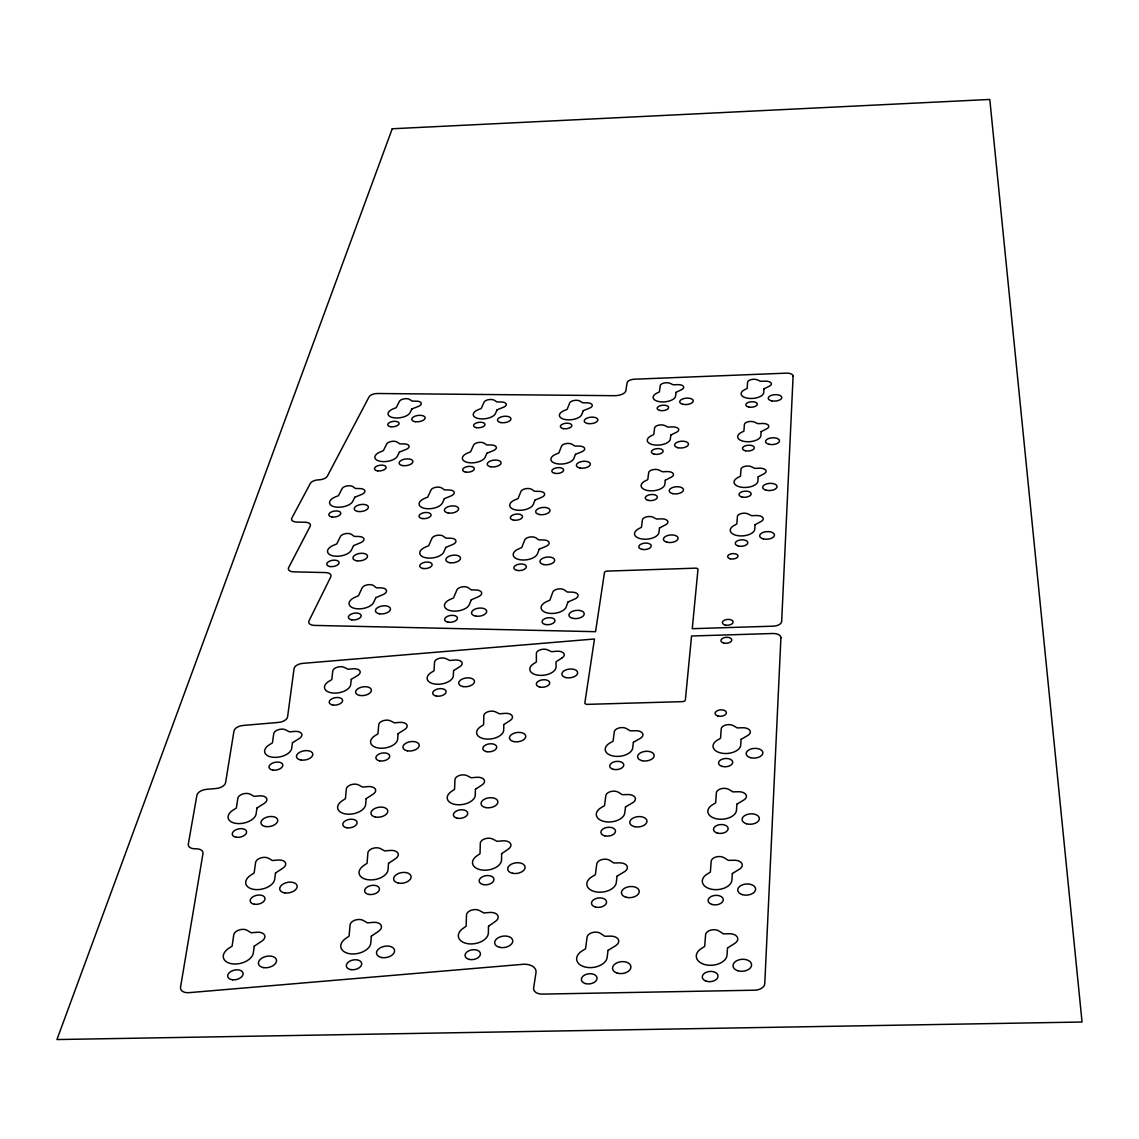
<?xml version="1.0" encoding="UTF-8"?>
<svg xmlns="http://www.w3.org/2000/svg" width="1139" height="1139" viewBox="0 0 1139 1139"><rect width="100%" height="100%" fill="white"/><g stroke="black" fill="none" stroke-linecap="round" stroke-linejoin="round"><path stroke-width="1.5" d="M501.63 853.695L501.53 859.959A14.608 8.799 -8.5 0 1 481.27 869.925A14.608 8.799 -8.5 0 1 476.956 855.802L480.017 853.709L480.316 843.116A7.361 4.385 -8.4 0 1 485.1 838.76A7.361 4.385 -8.4 0 1 492.931 839.158L497.06 841.337L502.555 840.867A8.4 5.026 -8.2 0 1 510.357 843.344A8.4 5.026 -8.2 0 1 508.307 849.096L501.63 853.695M503.808 724.603L503.709 730.071A13.64 7.688 -7.9 0 1 484.801 738.884A13.64 7.688 -7.9 0 1 480.743 726.582L483.591 724.731L483.847 715.477A6.877 3.844 -7.8 0 1 488.332 711.647A6.877 3.844 -7.8 0 1 495.65 711.946L499.523 713.826L504.662 713.384A7.845 4.399 -7.6 0 1 511.952 715.506A7.845 4.399 -7.6 0 1 510.044 720.546L503.808 724.603M488.517 926.263L488.36 932.998A15.149 9.454 -9.1 0 1 467.317 943.619A15.149 9.454 -9.1 0 1 462.947 928.442L466.136 926.206L466.52 914.831A7.617 4.713 -9 0 1 471.503 910.161A7.617 4.713 -9 0 1 479.604 910.616L483.876 912.965L489.556 912.481A8.713 5.396 -8.7 0 1 497.615 915.172A8.713 5.396 -8.7 0 1 495.465 921.351L488.517 926.263M475.419 789.313L475.248 795.164A14.124 8.215 -8.6 0 1 455.572 804.533A14.124 8.215 -8.6 0 1 451.585 791.349L454.561 789.384L454.974 779.489A7.105 4.1 -8.5 0 1 459.658 775.388A7.105 4.1 -8.5 0 1 467.218 775.744L471.176 777.766L476.486 777.311A8.115 4.698 -8.3 0 1 483.975 779.603A8.115 4.698 -8.3 0 1 481.925 784.999L475.419 789.313M453.578 670.586L453.35 675.726A13.227 7.204 -8.3 0 1 434.856 684.055A13.227 7.204 -8.3 0 1 431.254 672.508L434.059 670.757L434.557 662.058A6.663 3.602 -8.2 0 1 438.985 658.442A6.663 3.602 -8.2 0 1 446.047 658.698L449.734 660.463L454.703 660.036A7.617 4.129 -8.1 0 1 461.694 662.015A7.617 4.129 -8.1 0 1 459.715 666.756L453.578 670.586M780.913 637.712L764.782 983.626A9.781 6.364 -4 0 1 754.701 990.204L542.278 994.119A9.767 6.293 -8.2 0 1 533.636 987.869L536.028 972.393A13.383 8.543 -8.5 0 0 522.644 964.334L189.017 992.667A9.724 5.951 -14 0 1 180.531 987.257L202.984 853.495A9.084 5.239 -12.7 0 0 195.951 848.797L195.139 848.797A9.041 5.182 -12.6 0 1 188.305 844.113L196.919 795.179A8.799 4.926 -12.1 0 1 206.415 789.355L216.168 788.515A8.742 4.883 -11.8 0 0 225.579 782.707L233.979 730.939A8.486 4.627 -11.1 0 1 243.091 725.458L278.599 722.411A8.429 4.599 -10.6 0 0 287.569 716.958L294.076 668.536A8.201 4.371 -10 0 1 302.746 663.368L594.473 638.993L584.862 702.848A2.805 1.566 -6.4 0 0 587.397 704.358L682.418 701.638A2.819 1.58 -5 0 0 685.365 699.972L691.544 636.003L772.954 633.498A8.201 4.471 -3.7 0 1 780.913 637.712M793.1 376.126L781.667 621.495A8.13 4.385 -3.7 0 1 773.324 626.165L692.256 628.685L697.979 569.457A2.62 1.367 -4.8 0 0 695.502 568.162L607.272 571.095A2.605 1.353 -5.9 0 0 604.467 572.547L595.569 631.689L314.478 625.411A7.973 4.143 -9.6 0 1 308.982 620.912L330.794 576.79A7.774 3.944 -9.3 0 0 325.398 572.561L293.862 571.878A7.731 3.887 -9.5 0 1 288.594 567.678L310.207 526.19A7.532 3.702 -9.2 0 0 305.038 522.232L296.909 522.089A7.503 3.659 -9.2 0 1 291.798 518.145L310.377 483.363A7.332 3.517 -8.9 0 1 318.45 479.846L319.119 479.804A7.304 3.488 -8.8 0 0 327.277 476.287L369.15 396.728A6.948 3.175 -7.9 0 1 377.536 393.51L614.391 395.689A9.696 4.513 -5.5 0 0 625.852 390.819L627.091 382.761A6.991 3.246 -5.3 0 1 634.508 379.202L786.28 373.151A7.005 3.26 -3.7 0 1 793.1 376.126M727.494 948.018L727.038 955.023A15.419 9.881 -4.8 0 1 705.141 964.662A15.419 9.881 -4.8 0 1 701.353 948.531L704.699 946.424L705.596 934.606A7.759 4.926 -4.8 0 1 710.893 930.079A7.759 4.926 -4.8 0 1 719.122 931.104L723.365 933.838L729.188 933.724A8.87 5.652 -4.5 0 1 737.275 937.07A8.87 5.652 -4.5 0 1 734.797 943.363L727.494 948.018M732.349 873.542L731.921 880.063A14.864 9.197 -4.7 0 1 710.821 889.089A14.864 9.197 -4.7 0 1 707.134 874.111L710.352 872.132L711.192 861.141A7.489 4.584 -4.6 0 1 716.289 856.912A7.489 4.584 -4.6 0 1 724.233 857.824L728.319 860.372L733.943 860.244A8.557 5.254 -4.4 0 1 741.76 863.334A8.557 5.254 -4.4 0 1 739.382 869.199L732.349 873.542M736.876 804.162L736.477 810.242A14.366 8.571 -4.5 0 1 716.104 818.727A14.366 8.571 -4.5 0 1 712.516 804.775L715.619 802.91L716.388 792.659A7.233 4.271 -4.5 0 1 721.314 788.701A7.233 4.271 -4.5 0 1 728.988 789.526L732.947 791.89L738.385 791.747A8.272 4.898 -4.3 0 1 745.945 794.609A8.272 4.898 -4.3 0 1 743.653 800.091L736.876 804.162M741.09 739.382L740.72 745.063A13.882 8.016 -4.4 0 1 721.044 753.05A13.882 8.016 -4.4 0 1 717.527 740.023L720.531 738.271L721.258 728.675A6.991 4.001 -4.4 0 1 726.013 724.959A6.991 4.001 -4.4 0 1 733.431 725.714L737.275 727.906L742.528 727.764A8.001 4.584 -4.2 0 1 749.846 730.412A8.001 4.584 -4.2 0 1 747.64 735.552L741.09 739.382M755.086 524.68L754.787 529.137A12.315 6.293 -4.2 0 1 737.389 535.601A12.315 6.293 -4.2 0 1 734.185 525.406L736.819 523.997L737.403 516.451A6.208 3.146 -4.1 0 1 741.589 513.49A6.208 3.146 -4.1 0 1 748.195 514.016L751.612 515.696L756.282 515.54A7.09 3.602 -4 0 1 762.788 517.562A7.09 3.602 -4 0 1 760.866 521.605L755.086 524.68M758.19 476.842L757.919 481.057A11.96 5.937 -4.1 0 1 741.033 487.179A11.96 5.937 -4.1 0 1 737.887 477.568L740.464 476.244L741.005 469.126A6.037 2.976 -4.1 0 1 745.063 466.307A6.037 2.976 -4.1 0 1 751.484 466.791L754.815 468.371L759.343 468.214A6.891 3.403 -4 0 1 765.679 470.094A6.891 3.403 -4 0 1 763.813 473.924L758.19 476.842M761.137 431.653L760.88 435.639A11.632 5.61 -4.1 0 1 744.465 441.476A11.632 5.61 -4.1 0 1 741.389 432.393L743.895 431.14L744.408 424.406A5.866 2.805 -4.1 0 1 748.351 421.729A5.866 2.805 -4.1 0 1 754.588 422.17L757.834 423.665L762.233 423.494A6.706 3.218 -4 0 1 768.398 425.26A6.706 3.218 -4 0 1 766.604 428.876L761.137 431.653M763.927 388.897L763.685 392.67A11.319 5.311 -4.1 0 1 747.725 398.237A11.319 5.311 -4.1 0 1 744.707 389.652L747.141 388.456L747.625 382.078A5.709 2.662 -4.1 0 1 751.455 379.543A5.709 2.662 -4.1 0 1 757.535 379.942L760.695 381.337L764.981 381.166A6.521 3.047 -3.9 0 1 770.989 382.832A6.521 3.047 -3.9 0 1 769.238 386.263L763.927 388.897M388.527 863.348L388.057 869.641A14.665 8.756 -10.3 0 1 367.356 879.635A14.665 8.756 -10.3 0 1 363.868 865.455L367.029 863.348L367.925 852.712A7.375 4.371 -10.2 0 1 372.951 848.341A7.375 4.371 -10.2 0 1 380.711 848.74L384.683 850.918L390.179 850.449A8.429 5.012 -10 0 1 397.796 852.954A8.429 5.012 -10 0 1 395.418 858.735L388.527 863.348M398.081 733.673L397.668 739.168A13.682 7.66 -9.4 0 1 378.362 748.01A13.682 7.66 -9.4 0 1 375.03 735.652L377.977 733.801L378.76 724.504A6.891 3.83 -9.3 0 1 383.43 720.645A6.891 3.83 -9.3 0 1 390.691 720.959L394.436 722.838L399.561 722.411A7.873 4.385 -9.1 0 1 406.694 724.532A7.873 4.385 -9.1 0 1 404.516 729.601L398.081 733.673M371.328 936.23L370.787 942.992A15.22 9.397 -11.1 0 1 349.26 953.656A15.22 9.397 -11.1 0 1 345.786 938.408L349.075 936.158L350.1 924.74A7.66 4.684 -10.9 0 1 355.34 920.056A7.66 4.684 -10.9 0 1 363.369 920.511L367.47 922.875L373.151 922.391A8.742 5.368 -10.7 0 1 381.01 925.096A8.742 5.368 -10.7 0 1 378.504 931.303L371.328 936.23M366.146 798.667L365.633 804.547A14.166 8.172 -10.2 0 1 345.544 813.944A14.166 8.172 -10.2 0 1 342.326 800.703L345.402 798.724L346.384 788.786A7.133 4.086 -10.1 0 1 351.282 784.671A7.133 4.086 -10.1 0 1 358.757 785.027L362.586 787.063L367.883 786.608A8.144 4.67 -9.9 0 1 375.215 788.914A8.144 4.67 -9.9 0 1 372.866 794.324L366.146 798.667M351.239 679.385L350.712 684.553A13.269 7.176 -9.7 0 1 331.848 692.911A13.269 7.176 -9.7 0 1 328.929 681.307L331.819 679.556L332.802 670.828A6.692 3.588 -9.6 0 1 337.415 667.183A6.692 3.588 -9.6 0 1 344.419 667.454L347.979 669.219L352.948 668.792A7.631 4.1 -9.4 0 1 359.796 670.786A7.631 4.1 -9.4 0 1 357.546 675.541L351.239 679.385M608.027 950.396L607.172 957.372A15.362 9.795 -7.1 0 1 584.919 966.983A15.362 9.795 -7.1 0 1 582.1 950.908L585.531 948.801L587.098 937.027A7.731 4.883 -7 0 1 592.593 932.514A7.731 4.883 -7 0 1 600.694 933.524L604.724 936.258L610.504 936.144A8.841 5.595 -6.7 0 1 618.335 939.49A8.841 5.595 -6.7 0 1 615.516 945.754L608.027 950.396M617.067 876.133L616.284 882.625A14.807 9.112 -6.7 0 1 594.857 891.638A14.807 9.112 -6.7 0 1 592.052 876.688L595.355 874.724L596.808 863.761A7.46 4.542 -6.6 0 1 602.104 859.546A7.46 4.542 -6.6 0 1 609.92 860.458L613.836 862.992L619.402 862.864A8.528 5.211 -6.3 0 1 626.977 865.953A8.528 5.211 -6.3 0 1 624.286 871.805L617.067 876.133M625.51 806.939L624.77 813.004A14.309 8.5 -6.3 0 1 604.097 821.461A14.309 8.5 -6.3 0 1 601.335 807.537L604.51 805.686L605.877 795.449A7.204 4.243 -6.2 0 1 610.974 791.505A7.204 4.243 -6.2 0 1 618.534 792.345L622.321 794.695L627.703 794.552A8.229 4.869 -6 0 1 635.035 797.414A8.229 4.869 -6 0 1 632.458 802.867L625.51 806.939M633.384 742.301L632.686 747.967A13.825 7.959 -6 0 1 612.739 755.94A13.825 7.959 -6 0 1 609.991 742.941L613.067 741.204L614.334 731.622A6.962 3.972 -6 0 1 619.26 727.921A6.962 3.972 -6 0 1 626.578 728.675L630.251 730.854L635.462 730.711A7.959 4.556 -5.8 0 1 642.567 733.359A7.959 4.556 -5.8 0 1 640.09 738.485L633.384 742.301M659.495 527.983L658.954 532.44A12.258 6.25 -5.3 0 1 641.342 538.889A12.258 6.25 -5.3 0 1 638.737 528.71L641.442 527.314L642.439 519.768A6.179 3.132 -5.3 0 1 646.753 516.807A6.179 3.132 -5.3 0 1 653.273 517.334L656.577 519.028L661.204 518.857A7.062 3.588 -5.1 0 1 667.539 520.879A7.062 3.588 -5.1 0 1 665.404 524.922L659.495 527.983M665.318 480.202L664.806 484.417A11.917 5.909 -5.2 0 1 647.707 490.539A11.917 5.909 -5.2 0 1 645.144 480.943L647.764 479.619L648.703 472.5A6.008 2.961 -5.2 0 1 652.903 469.695A6.008 2.961 -5.2 0 1 659.239 470.165L662.442 471.76L666.941 471.589A6.862 3.389 -5 0 1 673.121 473.482A6.862 3.389 -5 0 1 671.056 477.298L665.318 480.202M670.814 435.07L670.33 439.042A11.589 5.581 -5.1 0 1 653.729 444.879A11.589 5.581 -5.1 0 1 651.195 435.81L653.743 434.557L654.64 427.823A5.837 2.791 -5.1 0 1 658.698 425.16A5.837 2.791 -5.1 0 1 664.863 425.602L667.995 427.082L672.38 426.911A6.677 3.203 -4.9 0 1 678.388 428.691A6.677 3.203 -4.9 0 1 676.395 432.307L670.814 435.07M676.025 392.357L675.569 396.13A11.276 5.282 -5 0 1 659.424 401.683A11.276 5.282 -5 0 1 656.918 393.112L659.396 391.916L660.236 385.537A5.681 2.648 -5 0 1 664.194 383.003A5.681 2.648 -5 0 1 670.202 383.402L673.249 384.811L677.506 384.64A6.492 3.033 -4.9 0 1 683.372 386.292A6.492 3.033 -4.9 0 1 681.435 389.723L676.025 392.357M275.51 872.987L274.684 879.308A14.736 8.699 -12 0 1 253.527 889.331A14.736 8.699 -12 0 1 250.879 875.094L254.139 872.987L255.634 862.308A7.418 4.342 -11.9 0 1 260.874 857.909A7.418 4.342 -11.9 0 1 268.576 858.308L272.406 860.514L277.888 860.045A8.471 4.983 -11.7 0 1 285.32 862.55A8.471 4.983 -11.7 0 1 282.629 868.359L275.51 872.987M292.438 742.742L291.712 748.266A13.739 7.617 -10.8 0 1 272.007 757.136A13.739 7.617 -10.8 0 1 269.402 744.721L272.435 742.856L273.759 733.516A6.919 3.801 -10.7 0 1 278.614 729.643A6.919 3.801 -10.7 0 1 285.818 729.957L289.434 731.864L294.56 731.423A7.902 4.357 -10.5 0 1 301.522 733.573A7.902 4.357 -10.5 0 1 299.059 738.656L292.438 742.742M254.239 946.182L253.314 952.973A15.305 9.326 -13 0 1 231.302 963.679A15.305 9.326 -13 0 1 228.711 948.36L232.114 946.11L233.794 934.635A7.702 4.656 -12.8 0 1 239.275 929.937A7.702 4.656 -12.8 0 1 247.22 930.392L251.164 932.77L256.845 932.286A8.799 5.325 -12.6 0 1 264.504 935.005A8.799 5.325 -12.6 0 1 261.657 941.241L254.239 946.182M256.973 808.007L256.118 813.915A14.252 8.115 -11.8 0 1 235.602 823.34A14.252 8.115 -11.8 0 1 233.168 810.043L236.343 808.064L237.88 798.069A7.176 4.058 -11.6 0 1 242.977 793.954A7.176 4.058 -11.6 0 1 250.409 794.31L254.082 796.346L259.393 795.89A8.187 4.641 -11.4 0 1 266.54 798.225A8.187 4.641 -11.4 0 1 263.892 803.65L256.973 808.007M567.948 602.018L566.24 606.859A12.743 6.749 -6.6 0 1 546.734 612.825A12.743 6.749 -6.6 0 1 546.763 601.534L549.866 600.182L552.856 591.995A6.421 3.374 -6.5 0 1 557.996 589.02A6.421 3.374 -6.5 0 1 564.446 590.002L567.35 592.038L572.077 592.152A7.347 3.873 -6.4 0 1 577.971 594.743A7.347 3.873 -6.4 0 1 574.739 599.029L567.948 602.018M392.243 128.764L56.95 1039.551L1082.05 1022.025L989.791 99.449L392.243 128.764M539.203 549.24L537.466 553.796A12.344 6.321 -6.8 0 1 518.53 559.434A12.344 6.321 -6.8 0 1 518.729 548.841L521.747 547.56L524.766 539.886A6.222 3.161 -6.7 0 1 529.792 537.067A6.222 3.161 -6.7 0 1 536.013 537.964L538.775 539.872L543.346 539.957A7.119 3.631 -6.6 0 1 548.998 542.378A7.119 3.631 -6.6 0 1 545.809 546.421L539.203 549.24M575.437 454.39L573.885 458.448A11.661 5.652 -6.2 0 1 556.06 463.573A11.661 5.652 -6.2 0 1 556.031 454.134L558.865 452.98L561.555 446.104A5.88 2.833 -6.1 0 1 566.254 443.584A5.88 2.833 -6.1 0 1 572.177 444.352L574.839 446.032L579.167 446.089A6.72 3.246 -6 0 1 584.563 448.225A6.72 3.246 -6 0 1 581.63 451.841L575.437 454.39M583.282 410.666L581.801 414.511A11.347 5.339 -6 0 1 564.474 419.394A11.347 5.339 -6 0 1 564.403 410.467L567.151 409.371L569.742 402.864A5.723 2.677 -5.9 0 1 574.312 400.458A5.723 2.677 -5.9 0 1 580.064 401.17L582.67 402.765L586.884 402.807A6.535 3.075 -5.8 0 1 592.152 404.801A6.535 3.075 -5.8 0 1 589.319 408.232L583.282 410.666M535.003 500.106L533.294 504.406A11.974 5.951 -6.7 0 1 514.913 509.774A11.974 5.951 -6.7 0 1 515.141 499.793L518.074 498.569L521.007 491.336A6.037 2.976 -6.6 0 1 525.891 488.674A6.037 2.976 -6.6 0 1 531.927 489.499L534.604 491.293L539.032 491.365A6.905 3.417 -6.5 0 1 544.513 493.628A6.905 3.417 -6.5 0 1 541.424 497.43L535.003 500.106M471.29 599.797L469.325 604.61A12.686 6.649 -7.8 0 1 449.734 610.518A12.686 6.649 -7.8 0 1 450.389 599.313L453.521 597.975L456.924 589.86A6.393 3.332 -7.7 0 1 462.178 586.898A6.393 3.332 -7.7 0 1 468.499 587.866L471.247 589.902L475.917 590.002A7.318 3.816 -7.6 0 1 481.598 592.565A7.318 3.816 -7.6 0 1 478.181 596.836L471.29 599.797M445.805 547.418L443.84 551.931A12.287 6.222 -7.9 0 1 424.804 557.541A12.287 6.222 -7.9 0 1 425.587 547.033L428.648 545.752L432.051 538.135A6.193 3.118 -7.8 0 1 437.177 535.344A6.193 3.118 -7.8 0 1 443.27 536.227L445.904 538.121L450.418 538.206A7.076 3.574 -7.7 0 1 455.871 540.612A7.076 3.574 -7.7 0 1 452.496 544.613L445.805 547.418M486.894 453.237L485.143 457.266A11.604 5.581 -7.1 0 1 467.232 462.363A11.604 5.581 -7.1 0 1 467.73 452.98L470.592 451.827L473.639 445.007A5.852 2.791 -7 0 1 478.423 442.487A5.852 2.791 -7 0 1 484.232 443.256L486.766 444.936L491.051 444.993A6.692 3.203 -6.9 0 1 496.277 447.1A6.692 3.203 -6.9 0 1 493.173 450.688L486.894 453.237M497.102 409.784L495.408 413.614A11.29 5.282 -6.9 0 1 478.01 418.469A11.29 5.282 -6.9 0 1 478.437 409.599L481.213 408.502L484.146 402.039A5.695 2.648 -6.8 0 1 488.788 399.647A5.695 2.648 -6.8 0 1 494.44 400.344L496.931 401.939L501.089 401.982A6.507 3.033 -6.7 0 1 506.2 403.961A6.507 3.033 -6.7 0 1 503.196 407.363L497.102 409.784M444.367 498.64L442.459 502.897A11.931 5.866 -7.7 0 1 423.979 508.236A11.931 5.866 -7.7 0 1 424.762 498.327L427.723 497.117L431.026 489.927A6.008 2.933 -7.6 0 1 435.995 487.278A6.008 2.933 -7.6 0 1 441.918 488.104L444.466 489.884L448.851 489.955A6.877 3.374 -7.5 0 1 454.148 492.205A6.877 3.374 -7.5 0 1 450.873 495.992L444.367 498.64M375.884 597.605L373.677 602.374A12.643 6.549 -8.9 0 1 353.973 608.24A12.643 6.549 -8.9 0 1 355.24 597.135L358.415 595.797L362.23 587.738A6.378 3.275 -8.8 0 1 367.584 584.805A6.378 3.275 -8.8 0 1 373.777 585.773L376.383 587.781L380.981 587.881A7.29 3.759 -8.7 0 1 386.463 590.429A7.29 3.759 -8.7 0 1 382.846 594.658L375.884 597.605M353.574 545.624L351.382 550.109A12.244 6.136 -8.9 0 1 332.246 555.675A12.244 6.136 -8.9 0 1 333.613 545.239L336.703 543.972L340.49 536.398A6.179 3.075 -8.8 0 1 345.701 533.636A6.179 3.075 -8.8 0 1 351.68 534.518L354.172 536.398L358.628 536.483A7.062 3.517 -8.7 0 1 363.896 538.861A7.062 3.517 -8.7 0 1 360.337 542.833L353.574 545.624M399.405 452.083L397.44 456.098A11.561 5.496 -8.1 0 1 379.444 461.153A11.561 5.496 -8.1 0 1 380.469 451.841L383.359 450.688L386.747 443.911A5.837 2.748 -7.9 0 1 391.631 441.419A5.837 2.748 -7.9 0 1 397.326 442.174L399.746 443.84L403.975 443.897A6.663 3.161 -7.9 0 1 409.029 445.99A6.663 3.161 -7.9 0 1 405.755 449.563L399.405 452.083M411.905 408.915L410.026 412.717A11.248 5.211 -7.8 0 1 392.542 417.543A11.248 5.211 -7.8 0 1 393.453 408.73L396.258 407.634L399.504 401.213A5.681 2.605 -7.7 0 1 404.245 398.835A5.681 2.605 -7.7 0 1 409.798 399.547L412.161 401.113L416.29 401.156A6.478 2.99 -7.6 0 1 421.216 403.135A6.478 2.99 -7.6 0 1 418.07 406.523L411.905 408.915M354.841 497.188L352.72 501.416A11.888 5.78 -8.7 0 1 334.154 506.713A11.888 5.78 -8.7 0 1 335.464 496.875L338.468 495.679L342.127 488.531A5.994 2.89 -8.6 0 1 347.196 485.912A5.994 2.89 -8.6 0 1 353.005 486.723L355.425 488.489L359.753 488.56A6.848 3.317 -8.5 0 1 364.864 490.795A6.848 3.317 -8.5 0 1 361.419 494.554L354.841 497.188M561.954 657.958L556.017 661.773L556.074 666.885A13.198 7.218 -6.9 0 1 537.95 675.185A13.198 7.218 -6.9 0 1 533.664 663.695L536.384 661.958L536.384 653.302A6.649 3.616 -6.9 0 1 540.626 649.686A6.649 3.616 -6.9 0 1 547.745 649.942L551.547 651.693L556.53 651.266A7.603 4.129 -6.7 0 1 563.677 653.231A7.603 4.129 -6.7 0 1 561.954 657.958M717.897 716.004A5.681 3.218 -4.5 0 0 726.426 712.786A5.681 3.218 -4.5 0 0 717.954 710.409A5.681 3.218 -4.5 0 0 717.897 716.004M723.607 643.008A5.453 2.976 -4.4 0 0 731.808 640.004A5.453 2.976 -4.4 0 0 723.649 637.84A5.453 2.976 -4.4 0 0 723.607 643.008M254.339 904.252A7.56 4.499 -12.2 0 0 265.031 898.344A7.56 4.499 -12.2 0 0 253.428 896.478A7.56 4.499 -12.2 0 0 254.339 904.252M284.707 892.891A8.87 5.282 -11.7 0 0 297.165 885.985A8.87 5.282 -11.7 0 0 283.483 883.821A8.87 5.282 -11.7 0 0 284.707 892.891M236.257 837.265A7.304 4.2 -11.9 0 0 246.622 831.712A7.304 4.2 -11.9 0 0 235.446 830.004A7.304 4.2 -11.9 0 0 236.257 837.265M265.658 826.558A8.571 4.926 -11.4 0 0 277.759 820.08A8.571 4.926 -11.4 0 0 264.561 818.101A8.571 4.926 -11.4 0 0 265.658 826.558M272.904 770.121A7.048 3.944 -11 0 0 282.842 764.91A7.048 3.944 -11 0 0 271.979 763.358A7.048 3.944 -11 0 0 272.904 770.121M301.18 760.055A8.272 4.613 -10.5 0 0 312.798 753.947A8.272 4.613 -10.5 0 0 299.97 752.139A8.272 4.613 -10.5 0 0 301.18 760.055M332.673 704.984A6.791 3.702 -9.8 0 0 342.64 700.414A6.791 3.702 -9.8 0 0 332.417 698.534A6.791 3.702 -9.8 0 0 332.673 704.984M359.753 695.459A7.987 4.342 -9.4 0 0 371.399 690.12A7.987 4.342 -9.4 0 0 359.326 687.928A7.987 4.342 -9.4 0 0 359.753 695.459M350.855 969.631A7.802 4.869 -11.3 0 0 361.689 963.338A7.802 4.869 -11.3 0 0 349.502 961.302A7.802 4.869 -11.3 0 0 350.855 969.631M381.907 957.557A9.155 5.695 -10.7 0 0 394.535 950.197A9.155 5.695 -10.7 0 0 380.17 947.847A9.155 5.695 -10.7 0 0 381.907 957.557M369.022 894.471A7.517 4.528 -10.5 0 0 379.429 888.591A7.517 4.528 -10.5 0 0 367.655 886.74A7.517 4.528 -10.5 0 0 369.022 894.471M398.337 883.052A8.827 5.311 -9.9 0 0 411.108 876.66A8.827 5.311 -9.9 0 0 397.682 873.841A8.827 5.311 -9.9 0 0 398.337 883.052M346.996 827.797A7.261 4.229 -10.3 0 0 357.105 822.273A7.261 4.229 -10.3 0 0 345.758 820.578A7.261 4.229 -10.3 0 0 346.996 827.797M375.4 817.033A8.528 4.955 -9.9 0 0 387.801 811.025A8.528 4.955 -9.9 0 0 374.873 808.448A8.528 4.955 -9.9 0 0 375.4 817.033M379.543 760.866A7.019 3.958 -9.5 0 0 389.737 756.04A7.019 3.958 -9.5 0 0 379.102 754.004A7.019 3.958 -9.5 0 0 379.543 760.866M407.335 750.815A8.229 4.641 -9 0 0 419.237 745.162A8.229 4.641 -9 0 0 406.694 742.785A8.229 4.641 -9 0 0 407.335 750.815M436.379 696.071A6.777 3.716 -8.4 0 0 446.132 691.53A6.777 3.716 -8.4 0 0 435.753 689.65A6.777 3.716 -8.4 0 0 436.379 696.071M463.075 686.575A7.959 4.357 -8 0 0 474.479 681.264A7.959 4.357 -8 0 0 462.22 679.072A7.959 4.357 -8 0 0 463.075 686.575M469.325 959.422A7.774 4.898 -9.2 0 0 480.43 953.599A7.774 4.898 -9.2 0 0 468.456 950.98A7.774 4.898 -9.2 0 0 469.325 959.422M499.779 947.377A9.126 5.723 -8.6 0 0 512.735 940.572A9.126 5.723 -8.6 0 0 498.611 937.525A9.126 5.723 -8.6 0 0 499.779 947.377M483.306 884.604A7.489 4.556 -8.6 0 0 493.999 879.151A7.489 4.556 -8.6 0 0 482.423 876.759A7.489 4.556 -8.6 0 0 483.306 884.604M512.635 873.3A8.799 5.339 -8.1 0 0 525.107 866.936A8.799 5.339 -8.1 0 0 511.454 864.145A8.799 5.339 -8.1 0 0 512.635 873.3M457.351 818.243A7.233 4.243 -8.7 0 0 467.73 813.118A7.233 4.243 -8.7 0 0 456.597 810.911A7.233 4.243 -8.7 0 0 457.351 818.243M485.784 807.594A8.5 4.969 -8.2 0 0 497.9 801.614A8.5 4.969 -8.2 0 0 484.758 799.037A8.5 4.969 -8.2 0 0 485.784 807.594M486.723 751.683A6.991 3.972 -7.9 0 0 496.704 746.871A6.991 3.972 -7.9 0 0 485.883 744.849A6.991 3.972 -7.9 0 0 486.723 751.683M513.575 741.546A8.215 4.656 -7.5 0 0 525.777 736.364A8.215 4.656 -7.5 0 0 513.49 733.445A8.215 4.656 -7.5 0 0 513.575 741.546M539.744 687.059A6.763 3.73 -7 0 0 549.753 682.887A6.763 3.73 -7 0 0 539.587 680.581A6.763 3.73 -7 0 0 539.744 687.059M565.955 677.591A7.945 4.371 -6.6 0 0 577.672 672.708A7.945 4.371 -6.6 0 0 565.656 670.003A7.945 4.371 -6.6 0 0 565.955 677.591M585.489 983.583A7.873 5.069 -7.2 0 0 597.05 978.102A7.873 5.069 -7.2 0 0 585.104 974.785A7.873 5.069 -7.2 0 0 585.489 983.583M617.395 973.176A9.254 5.951 -6.6 0 0 630.921 966.755A9.254 5.951 -6.6 0 0 616.797 962.896A9.254 5.951 -6.6 0 0 617.395 973.176M595.469 907.071A7.603 4.713 -6.8 0 0 606.603 901.946A7.603 4.713 -6.8 0 0 595.071 898.899A7.603 4.713 -6.8 0 0 595.469 907.071M626.208 897.29A8.927 5.524 -6.2 0 0 639.235 891.282A8.927 5.524 -6.2 0 0 625.582 887.722A8.927 5.524 -6.2 0 0 626.208 897.29M604.766 835.841A7.332 4.399 -6.4 0 0 615.501 831.029A7.332 4.399 -6.4 0 0 604.339 828.224A7.332 4.399 -6.4 0 0 604.766 835.841M634.423 826.629A8.628 5.154 -5.9 0 0 646.98 820.991A8.628 5.154 -5.9 0 0 633.782 817.717A8.628 5.154 -5.9 0 0 634.423 826.629M613.437 769.366A7.09 4.115 -6.1 0 0 623.802 764.839A7.09 4.115 -6.1 0 0 612.996 762.262A7.09 4.115 -6.1 0 0 613.437 769.366M642.069 760.681A8.329 4.827 -5.7 0 0 654.199 755.371A8.329 4.827 -5.7 0 0 641.428 752.352A8.329 4.827 -5.7 0 0 642.069 760.681M706.152 981.163A7.902 5.126 -4.9 0 0 718.04 976.194A7.902 5.126 -4.9 0 0 706.265 972.265A7.902 5.126 -4.9 0 0 706.152 981.163M737.673 970.699A9.297 5.994 -4.3 0 0 751.583 964.875A9.297 5.994 -4.3 0 0 737.645 960.291A9.297 5.994 -4.3 0 0 737.673 970.699M711.832 904.423A7.617 4.755 -4.7 0 0 723.293 899.767A7.617 4.755 -4.7 0 0 711.918 896.165A7.617 4.755 -4.7 0 0 711.832 904.423M742.215 894.599A8.97 5.581 -4.1 0 0 755.627 889.132A8.97 5.581 -4.1 0 0 742.172 884.932A8.97 5.581 -4.1 0 0 742.215 894.599M717.129 833.008A7.361 4.442 -4.6 0 0 728.177 828.637A7.361 4.442 -4.6 0 0 717.2 825.305A7.361 4.442 -4.6 0 0 717.129 833.008M746.444 823.753A8.656 5.197 -4.1 0 0 759.371 818.628A8.656 5.197 -4.1 0 0 746.372 814.741A8.656 5.197 -4.1 0 0 746.444 823.753M722.069 766.39A7.119 4.143 -4.4 0 0 732.747 762.276A7.119 4.143 -4.4 0 0 722.112 759.2A7.119 4.143 -4.4 0 0 722.069 766.39M750.387 757.649A8.372 4.855 -4 0 0 762.874 752.822A8.372 4.855 -4 0 0 750.302 749.234A8.372 4.855 -4 0 0 750.387 757.649M232.484 979.796A7.859 4.827 -13.3 0 0 243.048 973.062A7.859 4.827 -13.3 0 0 230.648 971.638A7.859 4.827 -13.3 0 0 232.484 979.796M263.536 967.609A9.212 5.652 -12.7 0 0 276.521 960.234A9.212 5.652 -12.7 0 0 262.369 957.856A9.212 5.652 -12.7 0 0 263.536 967.609M415.336 421.701A6.777 3.161 -7.6 0 0 425.146 417.7A6.777 3.161 -7.6 0 0 414.781 416.262A6.777 3.161 -7.6 0 0 415.336 421.701M390.777 426.741A5.752 2.677 -7.9 0 0 399.148 423.338A5.752 2.677 -7.9 0 0 390.392 422.099A5.752 2.677 -7.9 0 0 390.777 426.741M763.429 538.932A7.418 3.801 -3.9 0 0 774.477 535.031A7.418 3.801 -3.9 0 0 763.315 532.326A7.418 3.801 -3.9 0 0 763.429 538.932M738.399 546.037A6.307 3.246 -4.2 0 0 747.825 542.719A6.307 3.246 -4.2 0 0 738.399 540.399A6.307 3.246 -4.2 0 0 738.399 546.037M766.333 490.268A7.204 3.588 -3.8 0 0 777.069 486.552A7.204 3.588 -3.8 0 0 766.22 484.032A7.204 3.588 -3.8 0 0 766.333 490.268M742.03 497.031A6.122 3.061 -4.1 0 0 751.185 493.87A6.122 3.061 -4.1 0 0 742.016 491.721A6.122 3.061 -4.1 0 0 742.03 497.031M769.081 444.31A7.005 3.389 -3.8 0 0 779.503 440.779A7.005 3.389 -3.8 0 0 768.953 438.43A7.005 3.389 -3.8 0 0 769.081 444.31M745.461 450.773A5.951 2.89 -4.1 0 0 754.36 447.769A5.951 2.89 -4.1 0 0 745.433 445.748A5.951 2.89 -4.1 0 0 745.461 450.773M771.673 400.871A6.82 3.218 -3.8 0 0 781.81 397.497A6.82 3.218 -3.8 0 0 771.53 395.304A6.82 3.218 -3.8 0 0 771.673 400.871M748.707 407.036A5.795 2.734 -4.1 0 0 757.35 404.16A5.795 2.734 -4.1 0 0 748.665 402.281A5.795 2.734 -4.1 0 0 748.707 407.036M666.956 542.221A7.389 3.787 -5 0 0 678.132 538.32A7.389 3.787 -5 0 0 667.226 535.629A7.389 3.787 -5 0 0 666.956 542.221M642.14 549.411A6.279 3.232 -5.4 0 0 651.28 545.766A6.279 3.232 -5.4 0 0 641.656 543.83A6.279 3.232 -5.4 0 0 642.14 549.411M672.622 493.614A7.176 3.574 -4.9 0 0 683.471 489.912A7.176 3.574 -4.9 0 0 672.85 487.407A7.176 3.574 -4.9 0 0 672.622 493.614M648.148 500.377A6.094 3.047 -5.2 0 0 657.402 497.216A6.094 3.047 -5.2 0 0 648.418 495.066A6.094 3.047 -5.2 0 0 648.148 500.377M677.961 447.727A6.976 3.374 -4.8 0 0 688.497 444.196A6.976 3.374 -4.8 0 0 678.175 441.847A6.976 3.374 -4.8 0 0 677.961 447.727M654.185 454.162A5.923 2.876 -5.1 0 0 663.169 451.158A5.923 2.876 -5.1 0 0 654.441 449.15A5.923 2.876 -5.1 0 0 654.185 454.162M683.016 404.317A6.791 3.189 -4.8 0 0 693.267 400.956A6.791 3.189 -4.8 0 0 683.201 398.75A6.791 3.189 -4.8 0 0 683.016 404.317M659.894 410.467A5.766 2.719 -5 0 0 668.636 407.605A5.766 2.719 -5 0 0 660.136 405.726A5.766 2.719 -5 0 0 659.894 410.467M572.903 618.363A7.688 4.086 -6.3 0 0 584.222 613.764A7.688 4.086 -6.3 0 0 572.59 611.273A7.688 4.086 -6.3 0 0 572.903 618.363M545.353 624.514A6.521 3.488 -6.7 0 0 555.006 620.598A6.521 3.488 -6.7 0 0 545.182 618.477A6.521 3.488 -6.7 0 0 545.353 624.514M543.716 564.56A7.432 3.83 -6.6 0 0 554.721 560.217A7.432 3.83 -6.6 0 0 543.531 557.911A7.432 3.83 -6.6 0 0 543.716 564.56M516.992 570.411A6.321 3.26 -6.9 0 0 526.389 566.709A6.321 3.26 -6.9 0 0 516.935 564.73A6.321 3.26 -6.9 0 0 516.992 570.411M539.331 514.529A7.218 3.602 -6.5 0 0 550.023 510.4A7.218 3.602 -6.5 0 0 539.174 508.265A7.218 3.602 -6.5 0 0 539.331 514.529M513.404 520.096A6.136 3.061 -6.8 0 0 522.53 516.593A6.136 3.061 -6.8 0 0 513.362 514.757A6.136 3.061 -6.8 0 0 513.404 520.096M580.022 468.015A7.019 3.417 -6 0 0 590.358 464.086A7.019 3.417 -6 0 0 579.708 462.092A7.019 3.417 -6 0 0 580.022 468.015M554.85 473.354A5.966 2.904 -6.3 0 0 563.663 470.023A5.966 2.904 -6.3 0 0 554.665 468.314A5.966 2.904 -6.3 0 0 554.85 473.354M587.809 423.537A6.834 3.232 -5.8 0 0 597.861 419.793A6.834 3.232 -5.8 0 0 587.482 417.928A6.834 3.232 -5.8 0 0 587.809 423.537M563.349 428.648A5.795 2.748 -6.1 0 0 571.906 425.473A5.795 2.748 -6.1 0 0 563.15 423.879A5.795 2.748 -6.1 0 0 563.349 428.648M475.76 616.114A7.646 4.029 -7.6 0 0 486.695 611.159A7.646 4.029 -7.6 0 0 474.892 609.18A7.646 4.029 -7.6 0 0 475.76 616.114M448.111 622.207A6.492 3.431 -7.9 0 0 457.465 617.979A6.492 3.431 -7.9 0 0 447.47 616.299A6.492 3.431 -7.9 0 0 448.111 622.207M449.891 562.709A7.404 3.773 -7.7 0 0 460.526 558.039A7.404 3.773 -7.7 0 0 449.136 556.216A7.404 3.773 -7.7 0 0 449.891 562.709M423.082 568.503A6.293 3.218 -8 0 0 432.165 564.517A6.293 3.218 -8 0 0 422.541 562.965A6.293 3.218 -8 0 0 423.082 568.503M448.325 513.034A7.19 3.559 -7.5 0 0 458.647 508.606A7.19 3.559 -7.5 0 0 447.599 506.912A7.19 3.559 -7.5 0 0 448.325 513.034M422.313 518.558A6.108 3.018 -7.9 0 0 431.126 514.785A6.108 3.018 -7.9 0 0 421.786 513.347A6.108 3.018 -7.9 0 0 422.313 518.558M490.667 466.762A6.991 3.374 -6.9 0 0 501.117 462.861A6.991 3.374 -6.9 0 0 490.695 460.882A6.991 3.374 -6.9 0 0 490.667 466.762M465.481 472.073A5.937 2.876 -7.2 0 0 474.394 468.755A5.937 2.876 -7.2 0 0 465.595 467.061A5.937 2.876 -7.2 0 0 465.481 472.073M500.861 422.583A6.806 3.203 -6.7 0 0 510.998 418.867A6.806 3.203 -6.7 0 0 500.847 417.016A6.806 3.203 -6.7 0 0 500.861 422.583M476.387 427.666A5.78 2.719 -7 0 0 485.029 424.491A5.78 2.719 -7 0 0 476.444 422.911A5.78 2.719 -7 0 0 476.387 427.666M379.401 613.793A7.617 3.972 -8.7 0 0 390.478 608.867A7.617 3.972 -8.7 0 0 378.917 606.916A7.617 3.972 -8.7 0 0 379.401 613.793M351.737 619.844A6.478 3.374 -9.1 0 0 361.205 615.644A6.478 3.374 -9.1 0 0 351.424 613.978A6.478 3.374 -9.1 0 0 351.737 619.844M356.763 560.801A7.375 3.716 -8.8 0 0 367.541 556.159A7.375 3.716 -8.8 0 0 356.393 554.351A7.375 3.716 -8.8 0 0 356.763 560.801M329.94 566.553A6.279 3.161 -9.1 0 0 339.151 562.595A6.279 3.161 -9.1 0 0 329.712 561.057A6.279 3.161 -9.1 0 0 329.94 566.553M357.959 511.482A7.161 3.502 -8.5 0 0 368.41 507.083A7.161 3.502 -8.5 0 0 357.589 505.403A7.161 3.502 -8.5 0 0 357.959 511.482M331.933 516.978A6.079 2.976 -8.8 0 0 340.86 513.219A6.079 2.976 -8.8 0 0 331.705 511.795A6.079 2.976 -8.8 0 0 331.933 516.978M402.836 465.609A6.962 3.332 -7.9 0 0 412.93 461.409A6.962 3.332 -7.9 0 0 402.309 459.857A6.962 3.332 -7.9 0 0 402.836 465.609M377.564 470.863A5.923 2.833 -8.2 0 0 386.178 467.289A5.923 2.833 -8.2 0 0 377.194 465.965A5.923 2.833 -8.2 0 0 377.564 470.863M725.03 624.984A5.396 2.919 -4.4 0 0 733.132 622.022A5.396 2.919 -4.4 0 0 725.059 619.915A5.396 2.919 -4.4 0 0 725.03 624.984M730.213 558.793A5.197 2.705 -4.3 0 0 738.015 556.031A5.197 2.705 -4.3 0 0 730.227 554.095A5.197 2.705 -4.3 0 0 730.213 558.793"/></g></svg>
